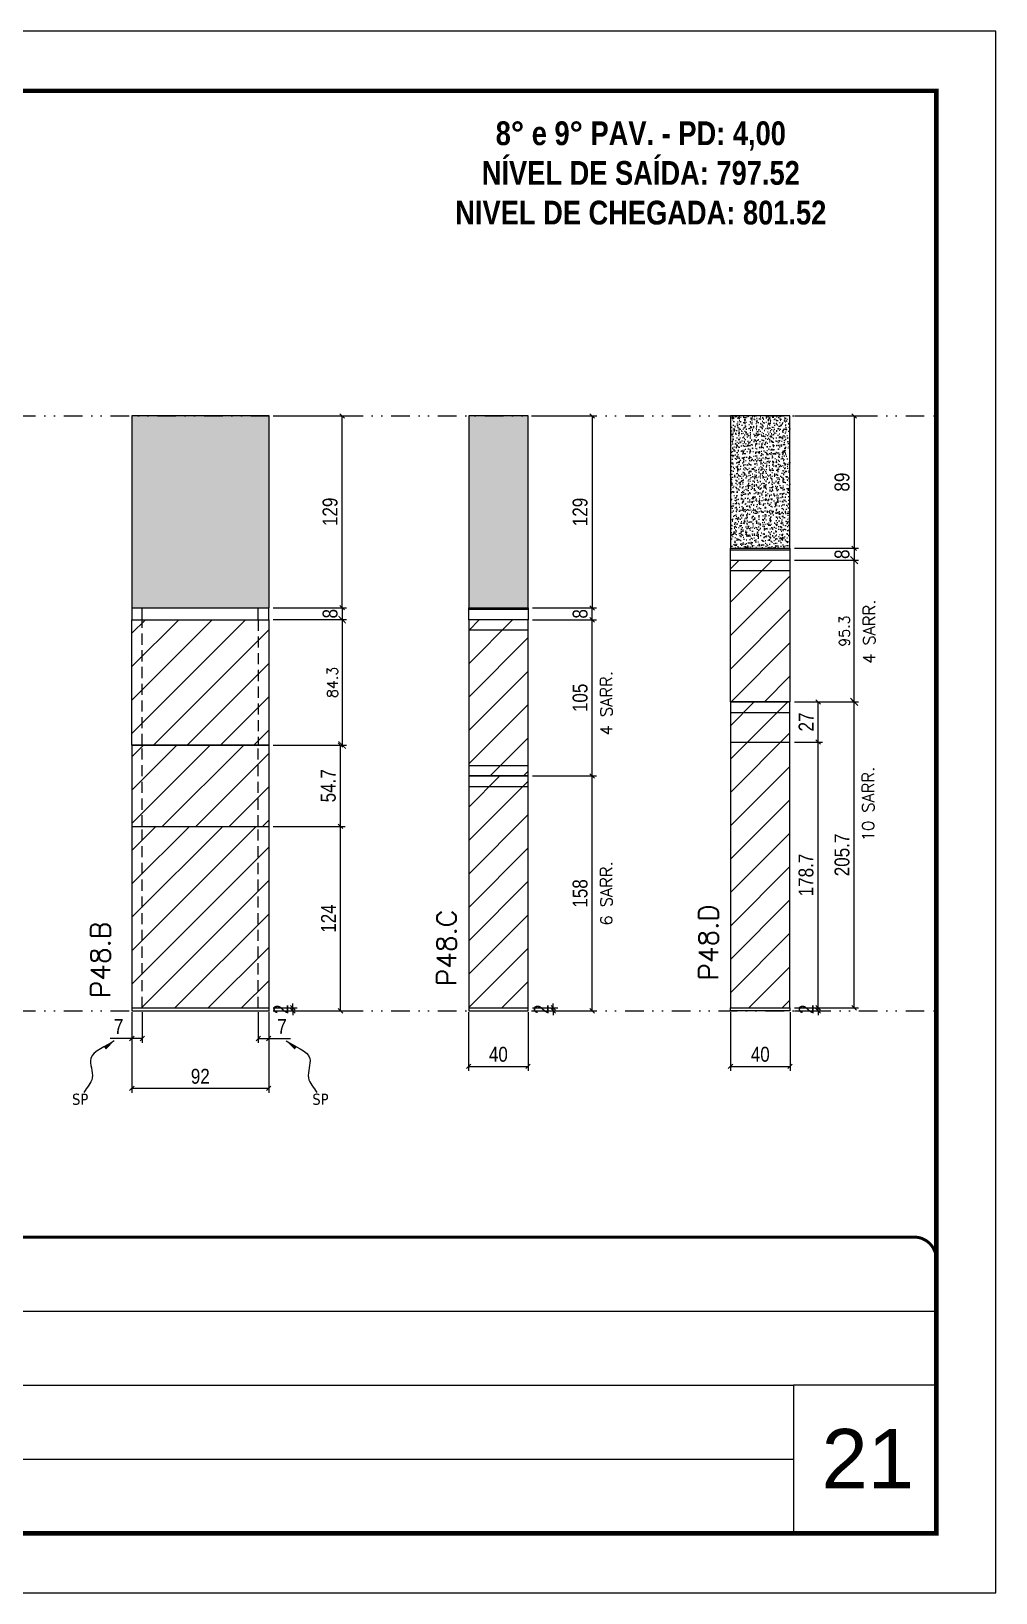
# Model space of a CAD drawing. Extents: x 28748 to 35002, y 14885 to 43501.
# Drawn here: x 29585 to 30233, y 36708 to 37758 of the extents above; entities that cross this region are included whole.
import ezdxf

# ---------------------------------------------------------------- set-up
doc = ezdxf.new("R2010")
doc.units = 0
for name, pattern in [('CONTINUO', [0]), ('DASHED', [0.75, 0.5, -0.25]), ('DIVIDE2', [0.625, 0.25, -0.125, 0, -0.125, 0, -0.125]), ('HIDDEN', [0.375, 0.25, -0.125])]:
    doc.linetypes.add(name, pattern=pattern)
for name, color, linetype, lineweight in [('CARIMBO', 255, 'Continuous', 9), ('Folhas', 255, 'Continuous', 9), ('Hachura', 251, 'Continuous', 9), ('SARRAFO DE PRESSAO', 251, 'DASHED', 9), ('Texto Seção', 7, 'Continuous', 15)]:
    doc.layers.add(name, color=color, linetype=linetype, lineweight=lineweight)
for name, color, linetype in [('COTA', 241, 'Continuous'), ('NOMENCLATURA', 7, 'Continuous'), ('Nível', 160, 'Continuous'), ('Painéis', 200, 'Continuous'), ('SARR_2.2x7', 40, 'Continuous'), ('Sarrafo de Pressão', 42, 'HIDDEN'), ('texto', 7, 'Continuous')]:
    doc.layers.add(name, color=color, linetype=linetype)
doc.styles.add('ARIAL', font='arial.ttf')
doc.styles.add('COTA TECNICA', font='techl___.ttf', dxfattribs={"height": 10})
doc.styles.add('COTA TECNICA-50', font='techl___.ttf', dxfattribs={"height": 10})
doc.styles.add('REGUA-120', font='ROMANS.shx', dxfattribs={"height": 15})
doc.styles.add('ROMANC', font='techb___.ttf', dxfattribs={"height": 2.5})
doc.styles.add('ROMANS', font='romans.shx')
doc.styles.get("Standard").update_dxf_attribs({"font": 'arial.ttf'})
doc.dimstyles.new('COTA PAINEL-50', dxfattribs={"dimtxt": 10, "dimasz": 3, "dimexe": 3, "dimexo": 3, "dimgap": 3, "dimtad": 1, "dimdec": 1, "dimzin": 12, "dimdsep": 46, "dimtxsty": 'COTA TECNICA-50', "dimblk1": 'OBLIQUE', "dimblk2": 'OBLIQUE', "dimsah": 1, "dimcen": 0.9, "dimclrd": 4, "dimclre": 4, "dimclrt": 240, "dimadec": 1, "dimazin": 3, "dimtfac": 1, "dimtdec": 1, "dimtmove": 0, "dimatfit": 3, "dimfxl": 1, "dimtolj": 1, "dimtzin": 12, "dimarcsym": 0})
doc.dimstyles.new('Cota Paínel', dxfattribs={"dimtxt": 7, "dimasz": 5, "dimexe": 3, "dimexo": 3, "dimgap": 3, "dimtad": 1, "dimdec": 1, "dimzin": 12, "dimdsep": 46, "dimtxsty": 'ROMANS', "dimblk": 'ARCHTICK', "dimcen": 0, "dimclrd": 4, "dimclre": 4, "dimclrt": 1, "dimadec": 1, "dimazin": 3, "dimtfac": 1, "dimtdec": 1, "dimtmove": 0, "dimatfit": 3, "dimldrblk": 'OBLIQUE', "dimfxl": 1, "dimtolj": 1, "dimtzin": 12, "dimarcsym": 0})
doc.dimstyles.new('PAINEL', dxfattribs={"dimtxt": 10, "dimasz": 3, "dimexe": 3, "dimexo": 3, "dimgap": 3, "dimtad": 1, "dimdec": 1, "dimzin": 12, "dimdsep": 46, "dimtxsty": 'COTA TECNICA', "dimblk1": 'OBLIQUE', "dimblk2": 'OBLIQUE', "dimsah": 1, "dimcen": 0.9, "dimclrd": 4, "dimclre": 4, "dimclrt": 240, "dimadec": 1, "dimazin": 3, "dimtfac": 1, "dimtdec": 1, "dimtmove": 0, "dimatfit": 3, "dimfxl": 1, "dimtolj": 1, "dimtzin": 12, "dimarcsym": 0})
doc.dimstyles.get("Standard").update_dxf_attribs({"dimtxt": 0.18, "dimasz": 0.18, "dimexe": 0.18, "dimexo": 0.0625, "dimgap": 0.09, "dimtad": 0, "dimtih": 1, "dimtoh": 1, "dimdec": 4, "dimzin": 0, "dimdsep": 46, "dimtxsty": 'Standard', "dimcen": 0.09, "dimadec": 0, "dimazin": 0, "dimtfac": 1, "dimtdec": 4, "dimtofl": 0, "dimtmove": 0, "dimatfit": 3, "dimfxl": 1, "dimtolj": 1, "dimtzin": 0, "dimarcsym": 0})
pattern_1 = [(45, (-100272.658, 8260.539), (-11.2253202, 11.2253202), [])]

# ---------------------------------------------------------------- blocks, each defined once
blk = doc.blocks.new('9999999999')
at = {"color": 30, "linetype": 'CONTINUO'}
for p, q in [((98564.6, 34379.6), (99584, 34379.6)), ((98564.6, 34329.8), (99488, 34329.8)), ((99584, 34329.8), (99488, 34329.8)), ((99488, 34329.8), (99488, 34230.2)), ((98564.6, 34280), (99488, 34280))]:
    blk.add_line(p, q, dxfattribs=at)
at = {"color": 30, "linetype": 'CONTINUO', "const_width": 2}
blk.add_lwpolyline([(99584, 34230.2), (99584, 34414.4, 0.414214), (99569, 34429.4), (98229, 34429.4, 0.414214), (98214, 34414.4), (98214, 34245.2, 0.414214), (98229, 34230.2), (99584, 34230.2)], format="xyb", dxfattribs=at)
at = {"layer": 'Folhas'}
blk.add_lwpolyline([(98139, 34190.2), (99624, 34190.2), (99624, 35240.2), (98139, 35240.2)], close=True, dxfattribs=at)
at = {"layer": 'Folhas', "color": 30, "const_width": 3}
blk.add_lwpolyline([(98214, 34230.2), (99584, 34230.2), (99584, 35200.2), (98214, 35200.2)], close=True, dxfattribs=at)
blk = doc.blocks.new('_Oblique')
at = {"color": 0, "linetype": 'ByBlock', "lineweight": -2}
blk.add_line((-0.5, -0.5), (0.5, 0.5), dxfattribs=at)
blk = doc.blocks.new('*D1547')
at = {"layer": 'COTA', "color": 4, "linetype": 'ByBlock', "lineweight": -2, "transparency": 16777216}
for p, q in [((29747.5, 37223.2), (29795.8, 37223.2)), ((29792.8, 37099.2), (29792.8, 37223.2)), ((29747.5, 37099.2), (29795.8, 37099.2))]:
    blk.add_line(p, q, dxfattribs=at)
at = {"layer": 'Defpoints', "color": 0, "linetype": 'ByBlock', "transparency": 16777216}
for p in [(29744.5, 37223.2), (29792.8, 37223.2), (29744.5, 37099.2)]:
    blk.add_point(p, dxfattribs=at)
at = {"layer": 'COTA', "color": 4, "linetype": 'ByBlock', "lineweight": -2, "transparency": 16777216, "xscale": 3, "yscale": 3, "zscale": 3}
for p, rotation in [((29792.8, 37223.2), 90), ((29792.8, 37099.2), 270)]:
    blk.add_blockref('_Oblique', p, dxfattribs=dict(at, rotation=rotation))
at = {"layer": 'COTA', "color": 240, "linetype": 'ByBlock', "transparency": 16777216, "insert": (29784.7, 37161.2), "char_height": 10, "attachment_point": 5, "rotation": 90, "style": 'COTA TECNICA'}
blk.add_mtext('\\A1;124', dxfattribs=at)
blk = doc.blocks.new('*D1548')
at = {"layer": 'COTA', "color": 4, "linetype": 'ByBlock', "lineweight": -2, "transparency": 16777216}
for p, q in [((29747.5, 37277.9), (29795.8, 37277.9)), ((29792.8, 37223.2), (29792.8, 37277.9)), ((29747.5, 37223.2), (29795.8, 37223.2))]:
    blk.add_line(p, q, dxfattribs=at)
at = {"layer": 'Defpoints', "color": 0, "linetype": 'ByBlock', "transparency": 16777216}
for p in [(29744.5, 37277.9), (29792.8, 37277.9), (29744.5, 37223.2)]:
    blk.add_point(p, dxfattribs=at)
at = {"layer": 'COTA', "color": 4, "linetype": 'ByBlock', "lineweight": -2, "transparency": 16777216, "xscale": 3, "yscale": 3, "zscale": 3}
for p, rotation in [((29792.8, 37277.9), 90), ((29792.8, 37223.2), 270)]:
    blk.add_blockref('_Oblique', p, dxfattribs=dict(at, rotation=rotation))
at = {"layer": 'COTA', "color": 240, "linetype": 'ByBlock', "transparency": 16777216, "insert": (29784.6, 37250.5), "char_height": 10, "attachment_point": 5, "rotation": 90, "style": 'COTA TECNICA'}
blk.add_mtext('\\A1;54.7', dxfattribs=at)
blk = doc.blocks.new('*D427')
at = {"layer": 'COTA', "color": 4, "lineweight": -2, "transparency": 16777216}
for p, q in [((29652.5, 37098.2), (29652.5, 37044)), ((29744.5, 37098.2), (29744.5, 37044)), ((29744.5, 37047), (29652.5, 37047))]:
    blk.add_line(p, q, dxfattribs=at)
at = {"layer": 'Defpoints', "color": 0, "transparency": 16777216}
for p in [(29652.5, 37101.2), (29744.5, 37101.2), (29652.5, 37047)]:
    blk.add_point(p, dxfattribs=at)
at = {"layer": 'COTA', "color": 4, "lineweight": -2, "transparency": 16777216, "xscale": 3, "yscale": 3, "zscale": 3, "rotation": 180}
blk.add_blockref('_Oblique', (29652.5, 37047), dxfattribs=at)
at = {"layer": 'COTA', "color": 4, "lineweight": -2, "transparency": 16777216, "xscale": 3, "yscale": 3, "zscale": 3}
blk.add_blockref('_Oblique', (29744.5, 37047), dxfattribs=at)
at = {"layer": 'COTA', "color": 240, "transparency": 16777216, "insert": (29698.5, 37055.1), "char_height": 10, "attachment_point": 5, "style": 'COTA TECNICA'}
blk.add_mtext('\\A1;92', dxfattribs=at)
blk = doc.blocks.new('*D428')
at = {"layer": 'COTA', "color": 4, "lineweight": -2, "transparency": 16777216}
for p, q in [((29659.5, 37098.2), (29659.5, 37077.6)), ((29652.5, 37096.2), (29652.5, 37077.6)), ((29652.5, 37080.6), (29637.8, 37080.6)), ((29659.5, 37080.6), (29652.5, 37080.6))]:
    blk.add_line(p, q, dxfattribs=at)
at = {"layer": 'Defpoints', "color": 0, "transparency": 16777216}
for p in [(29652.5, 37099.2), (29659.5, 37101.2), (29652.5, 37080.6)]:
    blk.add_point(p, dxfattribs=at)
at = {"layer": 'COTA', "color": 4, "lineweight": -2, "transparency": 16777216, "xscale": 3, "yscale": 3, "zscale": 3, "rotation": 180}
blk.add_blockref('_Oblique', (29652.5, 37080.6), dxfattribs=at)
at = {"layer": 'COTA', "color": 4, "lineweight": -2, "transparency": 16777216, "xscale": 3, "yscale": 3, "zscale": 3}
blk.add_blockref('_Oblique', (29659.5, 37080.6), dxfattribs=at)
at = {"layer": 'COTA', "color": 240, "transparency": 16777216, "insert": (29643.6, 37088.7), "char_height": 10, "attachment_point": 5, "style": 'COTA TECNICA-50'}
blk.add_mtext('\\A1;7', dxfattribs=at)
blk = doc.blocks.new('*D429')
at = {"layer": 'COTA', "color": 4, "lineweight": -2, "transparency": 16777216}
for p, q in [((29737.5, 37098.2), (29737.5, 37077.6)), ((29744.5, 37096.2), (29744.5, 37077.6)), ((29737.5, 37080.6), (29744.5, 37080.6)), ((29744.5, 37080.6), (29759.2, 37080.6))]:
    blk.add_line(p, q, dxfattribs=at)
at = {"layer": 'Defpoints', "color": 0, "transparency": 16777216}
for p in [(29737.5, 37101.2), (29744.5, 37099.2), (29744.5, 37080.6)]:
    blk.add_point(p, dxfattribs=at)
at = {"layer": 'COTA', "color": 4, "lineweight": -2, "transparency": 16777216, "xscale": 3, "yscale": 3, "zscale": 3, "rotation": 180}
blk.add_blockref('_Oblique', (29737.5, 37080.6), dxfattribs=at)
at = {"layer": 'COTA', "color": 4, "lineweight": -2, "transparency": 16777216, "xscale": 3, "yscale": 3, "zscale": 3}
blk.add_blockref('_Oblique', (29744.5, 37080.6), dxfattribs=at)
at = {"layer": 'COTA', "color": 240, "transparency": 16777216, "insert": (29753.4, 37088.7), "char_height": 10, "attachment_point": 5, "style": 'COTA TECNICA-50'}
blk.add_mtext('\\A1;7', dxfattribs=at)
blk = doc.blocks.new('*D430')
at = {"layer": 'COTA', "color": 4, "lineweight": -2, "transparency": 16777216}
for p, q in [((29878.9, 37098.2), (29878.9, 37058.8)), ((29918.9, 37098.2), (29918.9, 37058.8)), ((29878.9, 37061.8), (29918.9, 37061.8))]:
    blk.add_line(p, q, dxfattribs=at)
at = {"layer": 'Defpoints', "color": 0, "transparency": 16777216}
for p in [(29878.9, 37101.2), (29918.9, 37101.2), (29918.9, 37061.8)]:
    blk.add_point(p, dxfattribs=at)
at = {"layer": 'COTA', "color": 4, "lineweight": -2, "transparency": 16777216, "xscale": 3, "yscale": 3, "zscale": 3, "rotation": 180}
blk.add_blockref('_Oblique', (29878.9, 37061.8), dxfattribs=at)
at = {"layer": 'COTA', "color": 4, "lineweight": -2, "transparency": 16777216, "xscale": 3, "yscale": 3, "zscale": 3}
blk.add_blockref('_Oblique', (29918.9, 37061.8), dxfattribs=at)
at = {"layer": 'COTA', "color": 240, "transparency": 16777216, "insert": (29898.9, 37069.9), "char_height": 10, "attachment_point": 5, "style": 'COTA TECNICA'}
blk.add_mtext('\\A1;40', dxfattribs=at)
blk = doc.blocks.new('*D1551')
at = {"layer": 'COTA', "color": 4, "linetype": 'ByBlock', "lineweight": -2, "transparency": 16777216}
for p, q in [((29921.9, 37257.1), (29965, 37257.1)), ((29962, 37099.2), (29962, 37257.1)), ((29921.9, 37099.2), (29965, 37099.2))]:
    blk.add_line(p, q, dxfattribs=at)
at = {"layer": 'Defpoints', "color": 0, "linetype": 'ByBlock', "transparency": 16777216}
for p in [(29918.9, 37257.1), (29962, 37257.1), (29918.9, 37099.2)]:
    blk.add_point(p, dxfattribs=at)
at = {"layer": 'COTA', "color": 4, "linetype": 'ByBlock', "lineweight": -2, "transparency": 16777216, "xscale": 3, "yscale": 3, "zscale": 3}
for p, rotation in [((29962, 37257.1), 90), ((29962, 37099.2), 270)]:
    blk.add_blockref('_Oblique', p, dxfattribs=dict(at, rotation=rotation))
at = {"layer": 'COTA', "color": 240, "linetype": 'ByBlock', "transparency": 16777216, "insert": (29953.9, 37178.1), "char_height": 10, "attachment_point": 5, "rotation": 90, "style": 'COTA TECNICA'}
blk.add_mtext('\\A1;158', dxfattribs=at)
blk = doc.blocks.new('*D1552')
at = {"layer": 'COTA', "color": 4, "linetype": 'ByBlock', "lineweight": -2, "transparency": 16777216}
for p, q in [((29921.9, 37362.1), (29965, 37362.1)), ((29962, 37257.1), (29962, 37362.1)), ((29921.9, 37257.1), (29965, 37257.1))]:
    blk.add_line(p, q, dxfattribs=at)
at = {"layer": 'Defpoints', "color": 0, "linetype": 'ByBlock', "transparency": 16777216}
for p in [(29918.9, 37362.1), (29962, 37362.1), (29918.9, 37257.1)]:
    blk.add_point(p, dxfattribs=at)
at = {"layer": 'COTA', "color": 4, "linetype": 'ByBlock', "lineweight": -2, "transparency": 16777216, "xscale": 3, "yscale": 3, "zscale": 3}
for p, rotation in [((29962, 37362.1), 90), ((29962, 37257.1), 270)]:
    blk.add_blockref('_Oblique', p, dxfattribs=dict(at, rotation=rotation))
at = {"layer": 'COTA', "color": 240, "linetype": 'ByBlock', "transparency": 16777216, "insert": (29953.9, 37309.6), "char_height": 10, "attachment_point": 5, "rotation": 90, "style": 'COTA TECNICA'}
blk.add_mtext('\\A1;105', dxfattribs=at)
blk = doc.blocks.new('*D431')
at = {"layer": 'COTA', "color": 4, "lineweight": -2, "transparency": 16777216}
for p, q in [((30055, 37098.2), (30055, 37058.8)), ((30095, 37098.2), (30095, 37058.8)), ((30055, 37061.8), (30095, 37061.8))]:
    blk.add_line(p, q, dxfattribs=at)
at = {"layer": 'Defpoints', "color": 0, "transparency": 16777216}
for p in [(30055, 37101.2), (30095, 37101.2), (30095, 37061.8)]:
    blk.add_point(p, dxfattribs=at)
at = {"layer": 'COTA', "color": 4, "lineweight": -2, "transparency": 16777216, "xscale": 3, "yscale": 3, "zscale": 3, "rotation": 180}
blk.add_blockref('_Oblique', (30055, 37061.8), dxfattribs=at)
at = {"layer": 'COTA', "color": 4, "lineweight": -2, "transparency": 16777216, "xscale": 3, "yscale": 3, "zscale": 3}
blk.add_blockref('_Oblique', (30095, 37061.8), dxfattribs=at)
at = {"layer": 'COTA', "color": 240, "transparency": 16777216, "insert": (30075, 37069.9), "char_height": 10, "attachment_point": 5, "style": 'COTA TECNICA'}
blk.add_mtext('\\A1;40', dxfattribs=at)
blk = doc.blocks.new('*D432')
at = {"layer": 'COTA', "color": 4, "lineweight": -2, "transparency": 16777216}
for p, q in [((30098, 37101.2), (30116.9, 37101.2)), ((30098, 37099.2), (30116.9, 37099.2)), ((30113.9, 37101.2), (30113.9, 37104.2)), ((30113.9, 37099.2), (30113.9, 37101.2)), ((30113.9, 37099.2), (30113.9, 37096.2))]:
    blk.add_line(p, q, dxfattribs=at)
at = {"layer": 'Defpoints', "color": 0, "transparency": 16777216}
for p in [(30095, 37101.2), (30095, 37099.2), (30113.9, 37101.2)]:
    blk.add_point(p, dxfattribs=at)
at = {"layer": 'COTA', "color": 4, "lineweight": -2, "transparency": 16777216, "xscale": 3, "yscale": 3, "zscale": 3}
for p, rotation in [((30113.9, 37101.2), 270), ((30113.9, 37099.2), 90)]:
    blk.add_blockref('_Oblique', p, dxfattribs=dict(at, rotation=rotation))
at = {"layer": 'COTA', "color": 240, "transparency": 16777216, "insert": (30105.9, 37100.2), "char_height": 10, "attachment_point": 5, "rotation": 90, "style": 'COTA TECNICA-50'}
blk.add_mtext('\\A1;2', dxfattribs=at)
blk = doc.blocks.new('*D1553')
at = {"layer": 'COTA', "color": 4, "linetype": 'ByBlock', "lineweight": -2, "transparency": 16777216}
for p, q in [((30098, 37306.9), (30141.1, 37306.9)), ((30138.1, 37101.2), (30138.1, 37306.9)), ((30098, 37101.2), (30141.1, 37101.2))]:
    blk.add_line(p, q, dxfattribs=at)
at = {"layer": 'Defpoints', "color": 0, "linetype": 'ByBlock', "transparency": 16777216}
for p in [(30095, 37306.9), (30138.1, 37306.9), (30095, 37101.2)]:
    blk.add_point(p, dxfattribs=at)
at = {"layer": 'COTA', "color": 4, "linetype": 'ByBlock', "lineweight": -2, "transparency": 16777216, "xscale": 3, "yscale": 3, "zscale": 3}
for p, rotation in [((30138.1, 37306.9), 90), ((30138.1, 37101.2), 270)]:
    blk.add_blockref('_Oblique', p, dxfattribs=dict(at, rotation=rotation))
at = {"layer": 'COTA', "color": 240, "linetype": 'ByBlock', "transparency": 16777216, "insert": (30130, 37204), "char_height": 10, "attachment_point": 5, "rotation": 90, "style": 'COTA TECNICA'}
blk.add_mtext('\\A1;205.7', dxfattribs=at)
blk = doc.blocks.new('*D1554')
at = {"layer": 'COTA', "color": 4, "linetype": 'ByBlock', "lineweight": -2, "transparency": 16777216}
for p, q in [((30098, 37279.9), (30116.9, 37279.9)), ((30113.9, 37101.2), (30113.9, 37279.9)), ((30098, 37101.2), (30116.9, 37101.2))]:
    blk.add_line(p, q, dxfattribs=at)
at = {"layer": 'Defpoints', "color": 0, "linetype": 'ByBlock', "transparency": 16777216}
for p in [(30095, 37279.9), (30113.9, 37279.9), (30095, 37101.2)]:
    blk.add_point(p, dxfattribs=at)
at = {"layer": 'COTA', "color": 4, "linetype": 'ByBlock', "lineweight": -2, "transparency": 16777216, "xscale": 3, "yscale": 3, "zscale": 3}
for p, rotation in [((30113.9, 37279.9), 90), ((30113.9, 37101.2), 270)]:
    blk.add_blockref('_Oblique', p, dxfattribs=dict(at, rotation=rotation))
at = {"layer": 'COTA', "color": 240, "linetype": 'ByBlock', "transparency": 16777216, "insert": (30105.8, 37190.5), "char_height": 10, "attachment_point": 5, "rotation": 90, "style": 'COTA TECNICA'}
blk.add_mtext('\\A1;178.7', dxfattribs=at)
blk = doc.blocks.new('*D1555')
at = {"layer": 'COTA', "color": 4, "linetype": 'ByBlock', "lineweight": -2, "transparency": 16777216}
for p, q in [((30098, 37306.9), (30116.9, 37306.9)), ((30113.9, 37279.9), (30113.9, 37306.9)), ((30098, 37279.9), (30116.9, 37279.9))]:
    blk.add_line(p, q, dxfattribs=at)
at = {"layer": 'Defpoints', "color": 0, "linetype": 'ByBlock', "transparency": 16777216}
for p in [(30095, 37306.9), (30113.9, 37306.9), (30095, 37279.9)]:
    blk.add_point(p, dxfattribs=at)
at = {"layer": 'COTA', "color": 4, "linetype": 'ByBlock', "lineweight": -2, "transparency": 16777216, "xscale": 3, "yscale": 3, "zscale": 3}
for p, rotation in [((30113.9, 37306.9), 90), ((30113.9, 37279.9), 270)]:
    blk.add_blockref('_Oblique', p, dxfattribs=dict(at, rotation=rotation))
at = {"layer": 'COTA', "color": 240, "linetype": 'ByBlock', "transparency": 16777216, "insert": (30105.8, 37293.4), "char_height": 10, "attachment_point": 5, "rotation": 90, "style": 'COTA TECNICA'}
blk.add_mtext('\\A1;27', dxfattribs=at)
blk = doc.blocks.new('*D1556')
at = {"layer": 'COTA', "color": 4, "linetype": 'ByBlock', "lineweight": -2, "transparency": 16777216}
for p, q in [((29747.5, 37499.2), (29796.9, 37499.2)), ((29793.9, 37370.2), (29793.9, 37499.2)), ((29747.5, 37370.2), (29796.9, 37370.2))]:
    blk.add_line(p, q, dxfattribs=at)
at = {"layer": 'Defpoints', "color": 0, "linetype": 'ByBlock', "transparency": 16777216}
for p in [(29744.5, 37499.2), (29793.9, 37499.2), (29744.5, 37370.2)]:
    blk.add_point(p, dxfattribs=at)
at = {"layer": 'COTA', "color": 4, "linetype": 'ByBlock', "lineweight": -2, "transparency": 16777216, "xscale": 3, "yscale": 3, "zscale": 3}
for p, rotation in [((29793.9, 37499.2), 90), ((29793.9, 37370.2), 270)]:
    blk.add_blockref('_Oblique', p, dxfattribs=dict(at, rotation=rotation))
at = {"layer": 'COTA', "color": 240, "linetype": 'ByBlock', "transparency": 16777216, "insert": (29785.8, 37434.7), "char_height": 10, "attachment_point": 5, "rotation": 90, "style": 'COTA TECNICA'}
blk.add_mtext('\\A1;129', dxfattribs=at)
blk = doc.blocks.new('*D1557')
at = {"layer": 'COTA', "color": 4, "linetype": 'ByBlock', "lineweight": -2, "transparency": 16777216}
for p, q in [((29921.9, 37499.2), (29965, 37499.2)), ((29962, 37499.2), (29962, 37370.1)), ((29921.9, 37370.1), (29965, 37370.1))]:
    blk.add_line(p, q, dxfattribs=at)
at = {"layer": 'Defpoints', "color": 0, "linetype": 'ByBlock', "transparency": 16777216}
for p in [(29918.9, 37499.2), (29918.9, 37370.1), (29962, 37370.1)]:
    blk.add_point(p, dxfattribs=at)
at = {"layer": 'COTA', "color": 4, "linetype": 'ByBlock', "lineweight": -2, "transparency": 16777216, "xscale": 3, "yscale": 3, "zscale": 3}
for p, rotation in [((29962, 37499.2), 90), ((29962, 37370.1), 270)]:
    blk.add_blockref('_Oblique', p, dxfattribs=dict(at, rotation=rotation))
at = {"layer": 'COTA', "color": 240, "linetype": 'ByBlock', "transparency": 16777216, "insert": (29953.9, 37434.6), "char_height": 10, "attachment_point": 5, "rotation": 90, "style": 'COTA TECNICA'}
blk.add_mtext('\\A1;129', dxfattribs=at)
blk = doc.blocks.new('*D1558')
at = {"layer": 'COTA', "color": 4, "linetype": 'ByBlock', "lineweight": -2, "transparency": 16777216}
for p, q in [((30098, 37499.2), (30141.1, 37499.2)), ((30138.1, 37499.2), (30138.1, 37410.2)), ((30098, 37410.2), (30141.1, 37410.2))]:
    blk.add_line(p, q, dxfattribs=at)
at = {"layer": 'Defpoints', "color": 0, "linetype": 'ByBlock', "transparency": 16777216}
for p in [(30095, 37499.2), (30095, 37410.2), (30138.1, 37410.2)]:
    blk.add_point(p, dxfattribs=at)
at = {"layer": 'COTA', "color": 4, "linetype": 'ByBlock', "lineweight": -2, "transparency": 16777216, "xscale": 3, "yscale": 3, "zscale": 3}
for p, rotation in [((30138.1, 37499.2), 90), ((30138.1, 37410.2), 270)]:
    blk.add_blockref('_Oblique', p, dxfattribs=dict(at, rotation=rotation))
at = {"layer": 'COTA', "color": 240, "linetype": 'ByBlock', "transparency": 16777216, "insert": (30130, 37454.7), "char_height": 10, "attachment_point": 5, "rotation": 90, "style": 'COTA TECNICA'}
blk.add_mtext('\\A1;89', dxfattribs=at)
blk = doc.blocks.new('*D1559')
at = {"layer": 'COTA', "color": 4, "lineweight": -2, "transparency": 16777216}
for p, q in [((29921.9, 37101.2), (29938.8, 37101.2)), ((29921.9, 37099.2), (29938.8, 37099.2)), ((29935.8, 37101.2), (29935.8, 37104.2)), ((29935.8, 37099.2), (29935.8, 37101.2)), ((29935.8, 37099.2), (29935.8, 37096.2))]:
    blk.add_line(p, q, dxfattribs=at)
at = {"layer": 'Defpoints', "color": 0, "transparency": 16777216}
for p in [(29918.9, 37101.2), (29918.9, 37099.2), (29935.8, 37101.2)]:
    blk.add_point(p, dxfattribs=at)
at = {"layer": 'COTA', "color": 4, "lineweight": -2, "transparency": 16777216, "xscale": 3, "yscale": 3, "zscale": 3}
for p, rotation in [((29935.8, 37101.2), 270), ((29935.8, 37099.2), 90)]:
    blk.add_blockref('_Oblique', p, dxfattribs=dict(at, rotation=rotation))
at = {"layer": 'COTA', "color": 240, "transparency": 16777216, "insert": (29927.8, 37100.2), "char_height": 10, "attachment_point": 5, "rotation": 90, "style": 'COTA TECNICA-50'}
blk.add_mtext('\\A1;2', dxfattribs=at)
blk = doc.blocks.new('*D434')
at = {"layer": 'COTA', "color": 4, "lineweight": -2, "transparency": 16777216}
for p, q in [((29747.5, 37101.2), (29763.7, 37101.2)), ((29747.5, 37099.2), (29763.7, 37099.2)), ((29760.7, 37101.2), (29760.7, 37104.2)), ((29760.7, 37099.2), (29760.7, 37101.2)), ((29760.7, 37099.2), (29760.7, 37096.2))]:
    blk.add_line(p, q, dxfattribs=at)
at = {"layer": 'Defpoints', "color": 0, "transparency": 16777216}
for p in [(29744.5, 37101.2), (29744.5, 37099.2), (29760.7, 37101.2)]:
    blk.add_point(p, dxfattribs=at)
at = {"layer": 'COTA', "color": 4, "lineweight": -2, "transparency": 16777216, "xscale": 3, "yscale": 3, "zscale": 3}
for p, rotation in [((29760.7, 37101.2), 270), ((29760.7, 37099.2), 90)]:
    blk.add_blockref('_Oblique', p, dxfattribs=dict(at, rotation=rotation))
at = {"layer": 'COTA', "color": 240, "transparency": 16777216, "insert": (29752.7, 37100.2), "char_height": 10, "attachment_point": 5, "rotation": 90, "style": 'COTA TECNICA-50'}
blk.add_mtext('\\A1;2', dxfattribs=at)
blk = doc.blocks.new('_ArchTick')
at = {"color": 0, "linetype": 'ByBlock', "const_width": 0.15}
blk.add_lwpolyline([(-0.5, -0.5), (0.5, 0.5)], dxfattribs=at)
blk = doc.blocks.new('*D1565')
at = {"layer": 'COTA', "color": 4, "lineweight": -2, "transparency": 16777216}
for p, q in [((30098, 37402.2), (30141.1, 37402.2)), ((30138.1, 37306.9), (30138.1, 37402.2)), ((30098, 37306.9), (30141.1, 37306.9))]:
    blk.add_line(p, q, dxfattribs=at)
at = {"layer": 'Defpoints', "color": 0, "transparency": 16777216}
for p in [(30095, 37402.2), (30138.1, 37402.2), (30095, 37306.9)]:
    blk.add_point(p, dxfattribs=at)
at = {"layer": 'COTA', "color": 4, "lineweight": -2, "transparency": 16777216, "xscale": 5, "yscale": 5, "zscale": 5}
for p, rotation in [((30138.1, 37402.2), 90), ((30138.1, 37306.9), 270)]:
    blk.add_blockref('_ArchTick', p, dxfattribs=dict(at, rotation=rotation))
at = {"layer": 'COTA', "color": 1, "transparency": 16777216, "insert": (30131.6, 37354.5), "char_height": 7, "attachment_point": 5, "rotation": 90, "style": 'ROMANS'}
blk.add_mtext('\\A1;95.3', dxfattribs=at)
blk = doc.blocks.new('*D454')
at = {"layer": 'COTA', "color": 4, "lineweight": -2, "transparency": 16777216}
for p, q in [((29747.5, 37362.2), (29796.9, 37362.2)), ((29793.9, 37362.2), (29793.9, 37277.9)), ((29747.5, 37277.9), (29796.9, 37277.9))]:
    blk.add_line(p, q, dxfattribs=at)
at = {"layer": 'Defpoints', "color": 0, "transparency": 16777216}
for p in [(29744.5, 37362.2), (29744.5, 37277.9), (29793.9, 37277.9)]:
    blk.add_point(p, dxfattribs=at)
at = {"layer": 'COTA', "color": 4, "lineweight": -2, "transparency": 16777216, "xscale": 5, "yscale": 5, "zscale": 5}
for p, rotation in [((29793.9, 37362.2), 90), ((29793.9, 37277.9), 270)]:
    blk.add_blockref('_ArchTick', p, dxfattribs=dict(at, rotation=rotation))
at = {"layer": 'COTA', "color": 1, "transparency": 16777216, "insert": (29787.4, 37320), "char_height": 7, "attachment_point": 5, "rotation": 90, "style": 'ROMANS'}
blk.add_mtext('\\A1;84.3', dxfattribs=at)
blk = doc.blocks.new('*D2540')
at = {"layer": 'COTA', "color": 4, "lineweight": -2, "transparency": 16777216}
for p, q in [((29747.5, 37370.2), (29796.9, 37370.2)), ((29793.9, 37370.2), (29793.9, 37362.2)), ((29747.5, 37362.2), (29796.9, 37362.2))]:
    blk.add_line(p, q, dxfattribs=at)
at = {"layer": 'Defpoints', "color": 0, "transparency": 16777216}
for p in [(29744.5, 37370.2), (29744.5, 37362.2), (29793.9, 37362.2)]:
    blk.add_point(p, dxfattribs=at)
at = {"layer": 'COTA', "color": 4, "lineweight": -2, "transparency": 16777216, "xscale": 3, "yscale": 3, "zscale": 3}
for p, rotation in [((29793.9, 37370.2), 90), ((29793.9, 37362.2), 270)]:
    blk.add_blockref('_Oblique', p, dxfattribs=dict(at, rotation=rotation))
at = {"layer": 'COTA', "color": 240, "transparency": 16777216, "insert": (29785.8, 37366.2), "char_height": 10, "attachment_point": 5, "rotation": 90, "style": 'COTA TECNICA'}
blk.add_mtext('\\A1;8', dxfattribs=at)
blk = doc.blocks.new('*D2541')
at = {"layer": 'COTA', "color": 4, "lineweight": -2, "transparency": 16777216}
for p, q in [((29921.9, 37370.1), (29965, 37370.1)), ((29962, 37362.1), (29962, 37370.1)), ((29921.9, 37362.1), (29965, 37362.1))]:
    blk.add_line(p, q, dxfattribs=at)
at = {"layer": 'Defpoints', "color": 0, "transparency": 16777216}
for p in [(29918.9, 37370.1), (29962, 37370.1), (29918.9, 37362.1)]:
    blk.add_point(p, dxfattribs=at)
at = {"layer": 'COTA', "color": 4, "lineweight": -2, "transparency": 16777216, "xscale": 3, "yscale": 3, "zscale": 3}
for p, rotation in [((29962, 37370.1), 90), ((29962, 37362.1), 270)]:
    blk.add_blockref('_Oblique', p, dxfattribs=dict(at, rotation=rotation))
at = {"layer": 'COTA', "color": 240, "transparency": 16777216, "insert": (29953.9, 37366.1), "char_height": 10, "attachment_point": 5, "rotation": 90, "style": 'COTA TECNICA'}
blk.add_mtext('\\A1;8', dxfattribs=at)
blk = doc.blocks.new('*D2542')
at = {"layer": 'COTA', "color": 4, "lineweight": -2, "transparency": 16777216}
for p, q in [((30098, 37410.2), (30141.1, 37410.2)), ((30098, 37402.2), (30141.1, 37402.2)), ((30138.1, 37410.2), (30138.1, 37402.2))]:
    blk.add_line(p, q, dxfattribs=at)
at = {"layer": 'Defpoints', "color": 0, "transparency": 16777216}
for p in [(30095, 37410.2), (30095, 37402.2), (30138.1, 37402.2)]:
    blk.add_point(p, dxfattribs=at)
at = {"layer": 'COTA', "color": 4, "lineweight": -2, "transparency": 16777216, "xscale": 3, "yscale": 3, "zscale": 3}
for p, rotation in [((30138.1, 37410.2), 90), ((30138.1, 37402.2), 270)]:
    blk.add_blockref('_Oblique', p, dxfattribs=dict(at, rotation=rotation))
at = {"layer": 'COTA', "color": 240, "transparency": 16777216, "insert": (30130, 37406.2), "char_height": 10, "attachment_point": 5, "rotation": 90, "style": 'COTA TECNICA'}
blk.add_mtext('\\A1;8', dxfattribs=at)

msp = doc.modelspace()

# ---------------------------------------------------------------- hatches: boundary and pattern name
at = {"layer": 'COTA', "linetype": 'ByBlock'}
h = msp.add_hatch(dxfattribs=at)
h.set_pattern_fill('AR-CONC', color=256, scale=0.03)
h.set_pattern_definition([(50, (-104785.608, 7198.9875), (5.46554007, -0.47817257), [0.5715, -6.2865]), (355, (-104785.608, 7198.9875), (-1.05730264, 5.73170536), [0.4572, -5.02921753]), (100.4514447, (-104785.1524, 7198.9477), (4.40823741, 5.25353256), [0.48570026, -5.34270734]), (46.1842, (-104785.608, 7200.5115), (8.13237123, -1.26126984), [0.85725, -9.42975]), (96.6355576, (-104784.93, 7200.4064), (7.122124, 7.42278374), [0.7285507, -8.01406824]), (351.184151, (-104785.608, 7200.5115), (7.122124, 7.42278374), [0.685799, -7.54379196]), (21, (-104784.846, 7200.1305), (4.54843174, -3.06795595), [0.5715, -6.2865]), (326, (-104784.846, 7200.1305), (1.85406085, 5.52563898), [0.4572, -5.0292]), (71.451445, (-104784.467, 7199.875), (6.40249258, 2.45768307), [0.48570026, -5.34269813]), (37.5, (-104785.6079, 7198.9875), (0.092658098, 2.536651166), [0, -4.96824, 0, -5.1054, 0, -5.04825]), (7.5, (-104785.608, 7198.9875), (2.004589875, 3.005417245), [0, -2.91084, 0, -4.85394, 0, -1.92405]), (327.5, (-104787.3071, 7198.9875), (4.067717855, -0.17186232), [0, -1.905, 0, -5.9436, 0, -7.8867]), (317.5, (-104788.069, 7198.9875), (4.44387544, 0.76279473), [0, -2.4765, 0, -3.94716, 0, -5.6007])])
h.paths.add_polyline_path([(29652.5, 37499.15), (29652.5, 37370.18), (29744.5, 37370.18), (29744.5, 37499.15)])
h = msp.add_hatch(dxfattribs=at)
h.set_pattern_fill('AR-CONC', color=256, scale=0.03)
h.set_pattern_definition([(50, (-101846.165, 8307.7626), (5.46554007, -0.47817257), [0.5715, -6.2865]), (355, (-101846.165, 8307.7626), (-1.05730264, 5.73170536), [0.4572, -5.02921753]), (100.4514447, (-101845.7093, 8307.723), (4.40823741, 5.25353256), [0.48570026, -5.34270734]), (46.1842, (-101846.165, 8309.2866), (8.13237123, -1.26126984), [0.85725, -9.42975]), (96.6355576, (-101845.487, 8309.1815), (7.122124, 7.42278374), [0.7285507, -8.01406824]), (351.184151, (-101846.165, 8309.287), (7.122124, 7.42278374), [0.685799, -7.54379196]), (21, (-101845.403, 8308.9056), (4.54843174, -3.06795595), [0.5715, -6.2865]), (326, (-101845.403, 8308.9056), (1.85406085, 5.52563898), [0.4572, -5.0292]), (71.451445, (-101845.024, 8308.65), (6.40249258, 2.45768307), [0.48570026, -5.34269813]), (37.5, (-101846.1648, 8307.7626), (0.092658098, 2.536651166), [0, -4.96824, 0, -5.1054, 0, -5.04825]), (7.5, (-101846.1648, 8307.7626), (2.004589875, 3.005417245), [0, -2.91084, 0, -4.85394, 0, -1.92405]), (327.5, (-101847.864, 8307.7626), (4.067717855, -0.17186232), [0, -1.905, 0, -5.9436, 0, -7.8867]), (317.5, (-101848.626, 8307.7626), (4.44387544, 0.76279473), [0, -2.4765, 0, -3.94716, 0, -5.6007])])
h.paths.add_polyline_path([(29878.94, 37370.13), (29918.94, 37370.13), (29918.94, 37499.15), (29878.94, 37499.15)])
h = msp.add_hatch(dxfattribs=at)
h.set_pattern_fill('AR-CONC', color=256, scale=0.03)
h.set_pattern_definition([(50, (-101670.108, 8347.7626), (5.46554007, -0.47817257), [0.5715, -6.2865]), (355, (-101670.108, 8347.7626), (-1.05730264, 5.73170536), [0.4572, -5.02921753]), (100.4514447, (-101669.6525, 8347.723), (4.40823741, 5.25353256), [0.48570026, -5.34270734]), (46.1842, (-101670.108, 8349.2866), (8.13237123, -1.26126984), [0.85725, -9.42975]), (96.6355576, (-101669.43, 8349.1815), (7.122124, 7.42278374), [0.7285507, -8.01406824]), (351.184151, (-101670.108, 8349.287), (7.122124, 7.42278374), [0.685799, -7.54379196]), (21, (-101669.346, 8348.9056), (4.54843174, -3.06795595), [0.5715, -6.2865]), (326, (-101669.346, 8348.9056), (1.85406085, 5.52563898), [0.4572, -5.0292]), (71.451445, (-101668.967, 8348.65), (6.40249258, 2.45768307), [0.48570026, -5.34269813]), (37.5, (-101670.108, 8347.7626), (0.092658098, 2.536651166), [0, -4.96824, 0, -5.1054, 0, -5.04825]), (7.5, (-101670.108, 8347.7626), (2.004589875, 3.005417245), [0, -2.91084, 0, -4.85394, 0, -1.92405]), (327.5, (-101671.8072, 8347.7626), (4.067717855, -0.17186232), [0, -1.905, 0, -5.9436, 0, -7.8867]), (317.5, (-101672.5692, 8347.7626), (4.44387544, 0.76279473), [0, -2.4765, 0, -3.94716, 0, -5.6007])])
h.paths.add_polyline_path([(30054.99, 37410.18), (30094.99, 37410.18), (30094.99, 37499.15), (30054.99, 37499.15)])
at = {"layer": 'Hachura'}
h = msp.add_hatch(dxfattribs=at)
h.set_pattern_fill('ANSI31', color=256, scale=5)
h.paths.add_polyline_path([(30094.99, 37402.18), (30054.99, 37402.18), (30054.99, 37306.88), (30094.99, 37306.88)])
h = msp.add_hatch(dxfattribs=at)
h.set_pattern_fill('ANSI31', color=256, scale=5)
h.paths.add_polyline_path([(29744.5, 37362.18), (29652.5, 37362.18), (29652.5, 37277.88), (29744.5, 37277.88)])
h = msp.add_hatch(dxfattribs=at)
h.set_pattern_fill('ANSI31', color=256, scale=5)
h.paths.add_polyline_path([(29918.94, 37362.13), (29878.94, 37362.13), (29878.94, 37257.11), (29918.94, 37257.11)])
at = {"layer": 'Hachura', "linetype": 'ByBlock'}
h = msp.add_hatch(dxfattribs=at)
h.set_pattern_fill('ANSI31', color=256, scale=5)
h.set_pattern_definition(pattern_1)
h.paths.add_polyline_path([(30094.99, 37306.88), (30054.99, 37306.88), (30054.99, 37101.15), (30094.99, 37101.15)])
h = msp.add_hatch(dxfattribs=at)
h.set_pattern_fill('ANSI31', color=256, scale=5)
h.set_pattern_definition(pattern_1)
h.paths.add_polyline_path([(29652.5, 37277.88), (29652.5, 37223.15), (29744.5, 37223.15), (29744.5, 37277.88)])
h = msp.add_hatch(dxfattribs=at)
h.set_pattern_fill('ANSI31', color=256, scale=5)
h.set_pattern_definition([(45, (25799.309, 30956.267), (-11.22532, 11.22532), [])])
h.paths.add_polyline_path([(29918.94, 37257.11), (29878.94, 37257.11), (29878.94, 37101.15), (29918.94, 37101.15)])
h = msp.add_hatch(dxfattribs=at)
h.set_pattern_fill('ANSI31', color=256, scale=5)
h.set_pattern_definition([(45, (25799.309, 30974.01), (-11.22532, 11.22532), [])])
h.paths.add_polyline_path([(29652.5, 37223.15), (29652.5, 37101.15), (29744.5, 37101.15), (29744.5, 37223.15)])

# ---------------------------------------------------------------- linework, layer by layer
at = {"layer": 'COTA', "linetype": 'ByBlock'}
for p, q in [((29652.5, 37499.15), (29652.5, 37370.18)), ((29744.5, 37499.15), (29652.5, 37499.15)), ((29744.5, 37499.15), (29744.5, 37370.18))]:
    msp.add_line(p, q, dxfattribs=at)
for points in [[(29878.94, 37370.13), (29918.94, 37370.13), (29918.94, 37499.15), (29878.94, 37499.15)], [(30054.99, 37410.18), (30094.99, 37410.18), (30094.99, 37499.15), (30054.99, 37499.15)]]:
    msp.add_lwpolyline(points, close=True, dxfattribs=at)
at = {"layer": 'Nível', "color": 4, "linetype": 'DIVIDE2', "ltscale": 50}
for p, q in [((29166.41, 37499.15), (30193.34, 37499.15)), ((29166.41, 37099.15), (30193.34, 37099.15))]:
    msp.add_line(p, q, dxfattribs=at)
at = {"layer": 'Painéis'}
for p, q in [((30054.99, 37402.18), (30054.99, 37410.18)), ((30054.99, 37410.18), (30094.99, 37410.18)), ((30094.99, 37410.18), (30094.99, 37402.18)), ((29652.5, 37370.18), (29652.5, 37362.18)), ((29744.5, 37362.18), (29744.5, 37370.18)), ((29878.94, 37362.13), (29878.94, 37370.13)), ((29878.94, 37370.13), (29918.94, 37370.13)), ((29918.94, 37370.13), (29918.94, 37362.13)), ((29652.5, 37362.18), (29744.5, 37362.18)), ((29918.94, 37362.13), (29878.94, 37362.13)), ((29878.94, 37362.13), (29878.94, 37257.11)), ((29918.94, 37257.11), (29918.94, 37362.13)), ((30054.99, 37279.88), (30094.99, 37279.88)), ((29878.94, 37257.11), (29918.94, 37257.11)), ((29878.94, 37101.15), (29918.94, 37101.15)), ((29878.94, 37099.15), (29918.94, 37099.15))]:
    msp.add_line(p, q, dxfattribs=at)
at = {"layer": 'Painéis', "linetype": 'ByBlock'}
for p, q in [((29652.5, 37370.18), (29744.5, 37370.18)), ((29652.5, 37277.88), (29652.5, 37362.18)), ((29744.5, 37362.18), (29744.5, 37277.88)), ((29652.5, 37277.88), (29652.5, 37223.15)), ((29652.5, 37277.88), (29744.5, 37277.88)), ((29652.5, 37277.88), (29744.5, 37277.88)), ((29744.5, 37277.88), (29652.5, 37277.88)), ((29652.5, 37277.88), (29744.5, 37277.88)), ((29744.5, 37277.88), (29652.5, 37277.88)), ((29744.5, 37277.88), (29744.5, 37223.15)), ((29652.5, 37223.15), (29652.5, 37099.15)), ((29652.5, 37223.15), (29744.5, 37223.15)), ((29744.5, 37223.15), (29744.5, 37099.15)), ((29652.5, 37101.15), (29744.5, 37101.15)), ((29652.5, 37099.15), (29744.5, 37099.15))]:
    msp.add_line(p, q, dxfattribs=at)
at = {"layer": 'Painéis'}
for points in [[(30054.99, 37402.18), (30094.99, 37402.18), (30094.99, 37306.88), (30054.99, 37306.88)], [(30054.99, 37101.15), (30094.99, 37101.15), (30094.99, 37306.88), (30054.99, 37306.88)], [(30054.99, 37306.88), (30094.99, 37306.88), (30094.99, 37306.88), (30054.99, 37306.88)], [(30054.99, 37101.15), (30094.99, 37101.15), (30094.99, 37099.15), (30054.99, 37099.15)]]:
    msp.add_lwpolyline(points, close=True, dxfattribs=at)
msp.add_lwpolyline([(29918.94, 37099.15), (29918.94, 37257.11), (29878.94, 37257.11), (29878.94, 37099.15)], dxfattribs=at)
at = {"layer": 'SARR_2.2x7'}
for p, q in [((30054.99, 37409.18), (30094.99, 37409.18)), ((30054.99, 37395.18), (30094.99, 37395.18)), ((29918.94, 37369.13), (29878.94, 37369.13)), ((29918.94, 37355.13), (29878.94, 37355.13)), ((30054.99, 37299.88), (30094.99, 37299.88)), ((29878.94, 37264.11), (29918.94, 37264.11)), ((29878.94, 37250.11), (29918.94, 37250.11))]:
    msp.add_line(p, q, dxfattribs=at)
at = {"layer": 'Sarrafo de Pressão', "ltscale": 30}
for p, q in [((29659.5, 37362.18), (29659.5, 37370.18)), ((29737.5, 37362.18), (29737.5, 37370.18)), ((29659.5, 37277.88), (29659.5, 37362.18)), ((29737.5, 37362.18), (29737.5, 37277.88)), ((29659.5, 37223.15), (29659.5, 37277.88)), ((29737.5, 37223.15), (29737.5, 37277.88)), ((29659.5, 37101.15), (29659.5, 37223.15)), ((29737.5, 37101.15), (29737.5, 37223.15))]:
    msp.add_line(p, q, dxfattribs=at)

# ---------------------------------------------------------------- block references
at = {"layer": 'SARRAFO DE PRESSAO', "color": 6, "linetype": 'ByBlock'}
msp.add_blockref('9999999999', (-69390.64, 2517.66), dxfattribs=at)

# ---------------------------------------------------------------- texts
at = {"layer": 'CARIMBO', "style": 'ARIAL'}
msp.add_text('21', height=40, dxfattribs=at).set_placement((30116.2, 36778.01))
at = {"layer": 'NOMENCLATURA', "color": 2, "insert": (29994.67, 37723.93), "char_height": 16, "attachment_point": 2, "style": 'ROMANC'}
msp.add_mtext_dynamic_manual_height_columns('\\P8° e 9° PAV. - PD: 4,00\\PNÍVEL DE SAÍDA: 797.52\\PNIVEL DE CHEGADA: 801.52', width=300.2766, gutter_width=1, heights=[0], dxfattribs=at)
at = {"layer": 'texto', "color": 0, "char_height": 7.5, "attachment_point": 5}
for insert in [(29617.73, 37039.66), (29779.28, 37039.66)]:
    msp.add_mtext('{\\fTahoma|b0|i0|c0|p34;\\C4;SP}', dxfattribs=dict(at, insert=insert))
at = {"layer": 'Texto Seção', "linetype": 'Continuous', "style": 'ROMANS'}
for s, p in [('4 SARR.', (30152.26, 37332.5)), ('4 SARR.', (29975.52, 37284.44)), ('10 SARR.', (30151.58, 37213.24)), ('6 SARR.', (29975.52, 37156.55))]:
    msp.add_text(s, height=8, rotation=90, dxfattribs=at).set_placement(p)
at = {"layer": 'Texto Seção', "style": 'REGUA-120'}
msp.add_text('P48.B', height=13, rotation=90, dxfattribs=at).set_placement((29637.82, 37107.79))
at = {"layer": 'Texto Seção', "char_height": 13, "width": 285.3299, "attachment_point": 7, "rotation": 90, "style": 'REGUA-120'}
for s, insert in [('P48.C', (29870.61, 37115.84)), ('P48.D', (30046.66, 37119.62))]:
    msp.add_mtext(s, dxfattribs=dict(at, insert=insert))

# ---------------------------------------------------------------- dimensions: what is measured, and where the dimension line sits
at = {"layer": 'COTA', "linetype": 'ByBlock'}
for base, p1, p2, picture, middle in [((29793.87, 37499.15), (29744.5, 37370.18), (29744.5, 37499.15), '*D1556', (29785.78, 37434.66)), ((29962.02, 37362.13), (29918.94, 37257.11), (29918.94, 37362.13), '*D1552', (29953.91, 37309.62)), ((30113.9, 37306.88), (30094.99, 37279.88), (30094.99, 37306.88), '*D1555', (30105.83, 37293.38)), ((29792.76, 37277.88), (29744.5, 37223.15), (29744.5, 37277.88), '*D1548', (29784.65, 37250.51))]:
    dim = msp.add_linear_dim(base=base, p1=p1, p2=p2, angle=90, dimstyle='PAINEL', override={"dimtmove": 1}, dxfattribs=at)
    dim.commit()
    dim.dimension.update_dxf_attribs({"geometry": picture, "text_midpoint": middle})
for base, p1, p2, picture, middle in [((29962.02, 37370.13), (29918.94, 37499.15), (29918.94, 37370.13), '*D1557', (29953.93, 37434.64)), ((30138.08, 37410.18), (30094.99, 37499.15), (30094.99, 37410.18), '*D1558', (30129.98, 37454.66)), ((30138.08, 37306.88), (30094.99, 37101.15), (30094.99, 37306.88), '*D1553', (30129.97, 37204.01)), ((30113.9, 37279.88), (30094.99, 37101.15), (30094.99, 37279.88), '*D1554', (30105.81, 37190.51)), ((29962.02, 37257.11), (29918.94, 37099.15), (29918.94, 37257.11), '*D1551', (29953.89, 37178.13)), ((29792.76, 37223.15), (29744.5, 37099.15), (29744.5, 37223.15), '*D1547', (29784.68, 37161.15))]:
    dim = msp.add_linear_dim(base=base, p1=p1, p2=p2, angle=90, dimstyle='PAINEL', dxfattribs=at)
    dim.commit()
    dim.dimension.update_dxf_attribs({"geometry": picture, "text_midpoint": middle})
at = {"layer": 'COTA'}
for base, p1, p2, dimstyle, picture, middle in [((30138.08, 37402.18), (30094.99, 37410.18), (30094.99, 37402.18), 'PAINEL', '*D2542', (30138.08, 37406.18)), ((29793.87, 37362.18), (29744.5, 37370.18), (29744.5, 37362.18), 'PAINEL', '*D2540', (29793.87, 37366.18)), ((29962.02, 37370.13), (29918.94, 37362.13), (29918.94, 37370.13), 'PAINEL', '*D2541', (29962.02, 37366.13)), ((29760.71, 37101.15), (29744.5, 37099.15), (29744.5, 37101.15), 'COTA PAINEL-50', '*D434', (29760.71, 37100.15)), ((29935.83, 37101.15), (29918.94, 37099.15), (29918.94, 37101.15), 'COTA PAINEL-50', '*D1559', (29935.83, 37100.15)), ((30113.9, 37101.15), (30094.99, 37099.15), (30094.99, 37101.15), 'COTA PAINEL-50', '*D432', (30113.9, 37100.15))]:
    dim = msp.add_linear_dim(base=base, p1=p1, p2=p2, angle=90, dimstyle=dimstyle, dxfattribs=at)
    dim.commit()
    dim.dimension.update_dxf_attribs({"geometry": picture, "text_midpoint": middle, "dimtype": 160})
for base, p1, p2, angle, dimstyle, picture, middle in [((30138.08, 37402.18), (30094.99, 37306.88), (30094.99, 37402.18), 90, 'Cota Paínel', '*D1565', (30131.58, 37354.53)), ((29793.87, 37277.88), (29744.5, 37362.18), (29744.5, 37277.88), 90, 'Cota Paínel', '*D454', (29787.37, 37320.03)), ((29652.5, 37080.64), (29659.5, 37101.15), (29652.5, 37099.15), 180, 'COTA PAINEL-50', '*D428', (29643.64, 37088.71))]:
    dim = msp.add_linear_dim(base=base, p1=p1, p2=p2, angle=angle, dimstyle=dimstyle, dxfattribs=at)
    dim.commit()
    dim.dimension.update_dxf_attribs({"geometry": picture, "text_midpoint": middle})
dim = msp.add_linear_dim(base=(29652.5, 37046.98), p1=(29744.5, 37101.15), p2=(29652.5, 37101.15), angle=180, dimstyle='PAINEL', override={"dimarcsym": 2}, dxfattribs=at)
dim.commit()
dim.dimension.update_dxf_attribs({"geometry": '*D427', "text_midpoint": (29698.5, 37055.06)})
dim = msp.add_linear_dim(base=(29744.5, 37080.64), p1=(29737.5, 37101.15), p2=(29744.5, 37099.15), dimstyle='COTA PAINEL-50', dxfattribs=at)
dim.commit()
dim.dimension.update_dxf_attribs({"geometry": '*D429', "text_midpoint": (29753.37, 37088.71)})
for base, p1, p2, picture, middle in [((29918.94, 37061.81), (29878.94, 37101.15), (29918.94, 37101.15), '*D430', (29898.94, 37069.91)), ((30094.99, 37061.81), (30054.99, 37101.15), (30094.99, 37101.15), '*D431', (30074.99, 37069.91))]:
    dim = msp.add_linear_dim(base=base, p1=p1, p2=p2, dimstyle='PAINEL', override={"dimarcsym": 2}, dxfattribs=at)
    dim.commit()
    dim.dimension.update_dxf_attribs({"geometry": picture, "text_midpoint": middle})

# ---------------------------------------------------------------- leaders
at = {"layer": 'COTA', "path_type": 1}
for points in [[(29640.67, 37078.97), (29624.89, 37067.14), (29625.81, 37054.13), (29620.26, 37044.35)], [(29756.33, 37078.97), (29772.12, 37067.14), (29771.19, 37054.13), (29776.74, 37044.35)]]:
    msp.add_leader(points, dimstyle='Standard', override={"dimasz": 8}, dxfattribs=at)

doc.saveas('drawing.dxf')
